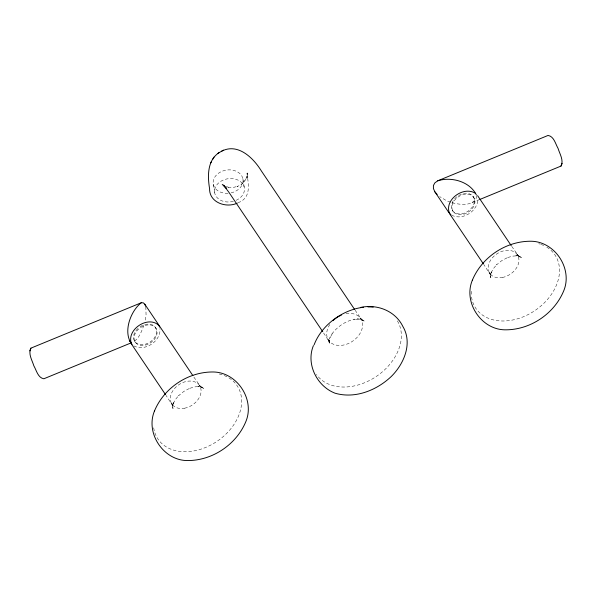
<?xml version="1.0" encoding="UTF-8"?>
<svg xmlns="http://www.w3.org/2000/svg" width="596" height="596" viewBox="0 0 596 596"><rect width="100%" height="100%" fill="white"/><g stroke="black" fill="none" stroke-linecap="round" stroke-linejoin="round"><path stroke-width="0.45" stroke-dasharray="2.98 2.23" d="M476.36 195.689L476.36 197.984C471.972 206.641 459.851 204.614 452.059 202.744M145.253 320.082L146.065 315.06L145.826 306.843M143.874 325.267C141.513 331.48 139.091 338.915 132.804 342.193M238.005 202.744C251.527 197.991 248.472 184.291 246.968 173.384L247.154 177.906L247.757 172.952L246.595 177.697L247.34 176.394L244.196 181.966L244.904 180.73L241.41 184.261L242.363 183.702L237.096 186.749L238.042 186.198L233.222 187.464L228.231 187.412L229.49 187.502L226.331 186.6M472.069 202.647L478.908 199.839M450.502 202.178L446.598 200.755L439.706 196.628M451.701 215.171C462.593 221.034 478.148 210.91 477.895 198.736M133.839 345.904C144.97 351.908 161.047 341.173 159.981 328.627M511.763 246.401L519.213 257.018L516.985 254.648L521.433 257.651L518.021 255.885L520.353 256.541L515.875 255.721L517.864 255.773L512.418 256.161L506.868 257.815L507.576 257.569L501.668 260.705L496.468 264.915L496.915 264.393L493.197 268.863L490.679 273.743L491.365 271.932L490.329 276.395L490.59 274.018L490.836 277.878L489.748 272.663L491.015 275.665L483.982 264.766M473.328 196.777A12.486 9.141 -34 0 1 462.019 213.74A12.486 9.141 -34 0 1 453.385 200.472A12.486 9.141 -34 0 1 473.328 196.777L473.857 197.559A12.486 9.141 -34 0 1 462.548 214.523A12.486 9.141 -34 0 1 453.914 201.254A12.486 9.141 -34 0 1 473.857 197.559M452.498 210.544L453.027 211.334M355.142 310.24L362.502 320.812L359.917 318.07L364.126 321.058L360.26 319.061L362.48 319.776L357.496 318.867L359.395 319.024L353.435 319.441L354.762 319.143C345.457 321.102 337.098 326.653 331.629 334.43L332.382 333.358L329.625 338.707L330.184 336.919L329.029 341.895L329.193 339.601L329.476 343.966L328.292 338.975L329.767 342.462L323.255 332.441M193.901 377.141L201.351 387.758L199.124 385.388L203.571 388.383L200.167 386.625L202.491 387.281L198.021 386.461L200.003 386.513L194.557 386.901L189.006 388.547L189.714 388.309L183.814 391.438L178.606 395.647L179.053 395.126L175.343 399.603L172.825 404.483L173.503 402.665L172.468 407.128L172.736 404.758L172.982 408.618L171.886 403.395L173.153 406.397L166.12 395.506M155.467 327.509L155.996 328.299A12.486 9.141 -34 0 1 144.694 345.263A12.486 9.141 -34 0 1 136.052 331.994A12.486 9.141 -34 0 1 155.996 328.299M134.636 341.285L135.165 342.067M242.892 178.822L244.3 187.509M213.316 184.358L214.724 193.044M546.793 247.161A47.732 34.941 -34 0 1 533.495 311.514A47.732 34.941 -34 0 1 471.347 295.169M471.287 294.275A47.732 34.941 -34 0 1 471.384 289.768M538.739 243.682A47.732 34.941 -34 0 1 540.341 244.174M541.198 244.472A47.732 34.941 -34 0 1 543.686 245.5M228.931 377.901A47.732 34.941 -34 0 1 215.633 442.254A47.732 34.941 -34 0 1 153.485 425.902M219.224 373.99A47.732 34.941 -34 0 1 228.186 377.454M140.067 326.735A12.486 9.141 -34 0 1 156.584 332.046A12.486 9.141 -34 0 1 138.942 344.324A12.486 9.141 -34 0 1 139.397 327.204M346.03 313.749A19.422 14.222 -34 0 1 362.04 328.88A19.422 14.222 -34 0 1 337.217 345.293A19.422 14.222 -34 0 1 329.826 324.462M397.405 320.916A48.552 35.537 -34 0 1 375.845 376.769A48.552 35.537 -34 0 1 316.431 374.452M228.097 193.283A15.049 11.637 -9.2 0 1 214.657 177.317A15.049 11.637 -9.2 0 1 239.912 173.637A15.049 11.637 -9.2 0 1 231.211 192.828M233.371 201.329A15.049 11.637 -9.2 0 1 214.865 188.776A15.049 11.637 -9.2 0 1 238.936 180.588A15.049 11.637 -9.2 0 1 235.591 200.569M502.376 277.483A16.651 12.188 -34 0 0 517.455 254.865A16.651 12.188 -34 0 0 490.866 259.789A16.651 12.188 -34 0 0 502.376 277.483M184.522 408.223A16.651 12.188 -34 0 0 199.593 385.597A16.651 12.188 -34 0 0 173.004 390.529A16.651 12.188 -34 0 0 184.522 408.223"/><path stroke-width="0.89" d="M313.429 345.576C305.763 364.022 316.968 386.26 335.101 393.218C355.171 399.007 376.59 390.387 391.259 376.508C404.006 363.933 412.827 343.274 402.881 326.489C395.26 310.844 377.149 303.848 360.55 307.447M219.134 152.628C207.214 160.257 207.512 176.23 209.576 188.619C209.218 202.58 226.197 208.347 237.29 203.132M131.09 342.894L43.858 378.773C37.913 377.842 36.46 370.28 33.845 365.817C32.177 360.267 27.982 353.92 30.903 348.153L141.252 302.768L143.234 302.813L144.798 304.206L158.678 324.827L159.616 327.04M30.903 348.153L29.8 350.91M479.765 199.489L561.015 166.068C563.972 160.317 559.711 153.939 558.065 148.404C555.457 143.934 554.004 136.372 548.052 135.441L437.702 180.834L434.879 182.86L433.419 185.498L433.419 188.559L434.879 191.83L448.758 212.452L450.956 214.784M562.117 163.311L561.015 166.068M212.832 159.147L213.986 157.128M210.433 163.416L211.543 161.464M221.794 151.108C237.96 142.839 253.322 157.895 261.242 170.761L354.62 309.466M217.48 153.597L223.463 150.14M141.252 302.768C130.45 311.067 122.552 332.62 131.999 344.354M437.702 180.834C451.247 176.394 469.916 181.542 476.36 194.929M475.399 193.32C463.308 185.572 443.32 200.316 449.816 214.016L483.468 263.998M222.248 184.425L226.435 188.336L223.485 185.095L228.946 192.352L322.741 331.674M129.257 340.748L130.3 341.679M434.879 191.83L437.144 194.452M477.597 195.652L511.241 245.634M192.866 375.607L159.735 326.392C149.142 313.846 124.72 330.117 131.954 344.756L165.606 394.738M144.798 304.206L145.573 306.18M314.114 344.853A48.552 35.537 -34 0 1 363.5 307.253M367.948 306.94A48.552 35.537 -34 0 1 373.215 307.111M332.963 320.685A19.422 14.222 -34 0 1 341.344 315.142M154.498 410.942C145.268 432.89 163.155 460.179 186.921 460.559C212.012 460.924 236.284 444.758 245.85 421.595C255.081 399.648 237.193 372.358 213.42 371.986C188.336 371.613 164.056 387.787 154.498 410.942M472.352 280.202C463.122 302.15 481.009 329.439 504.782 329.819C529.874 330.191 554.146 314.017 563.712 290.863C572.942 268.915 555.055 241.618 531.282 241.246C506.19 240.873 481.918 257.047 472.352 280.202"/></g></svg>
